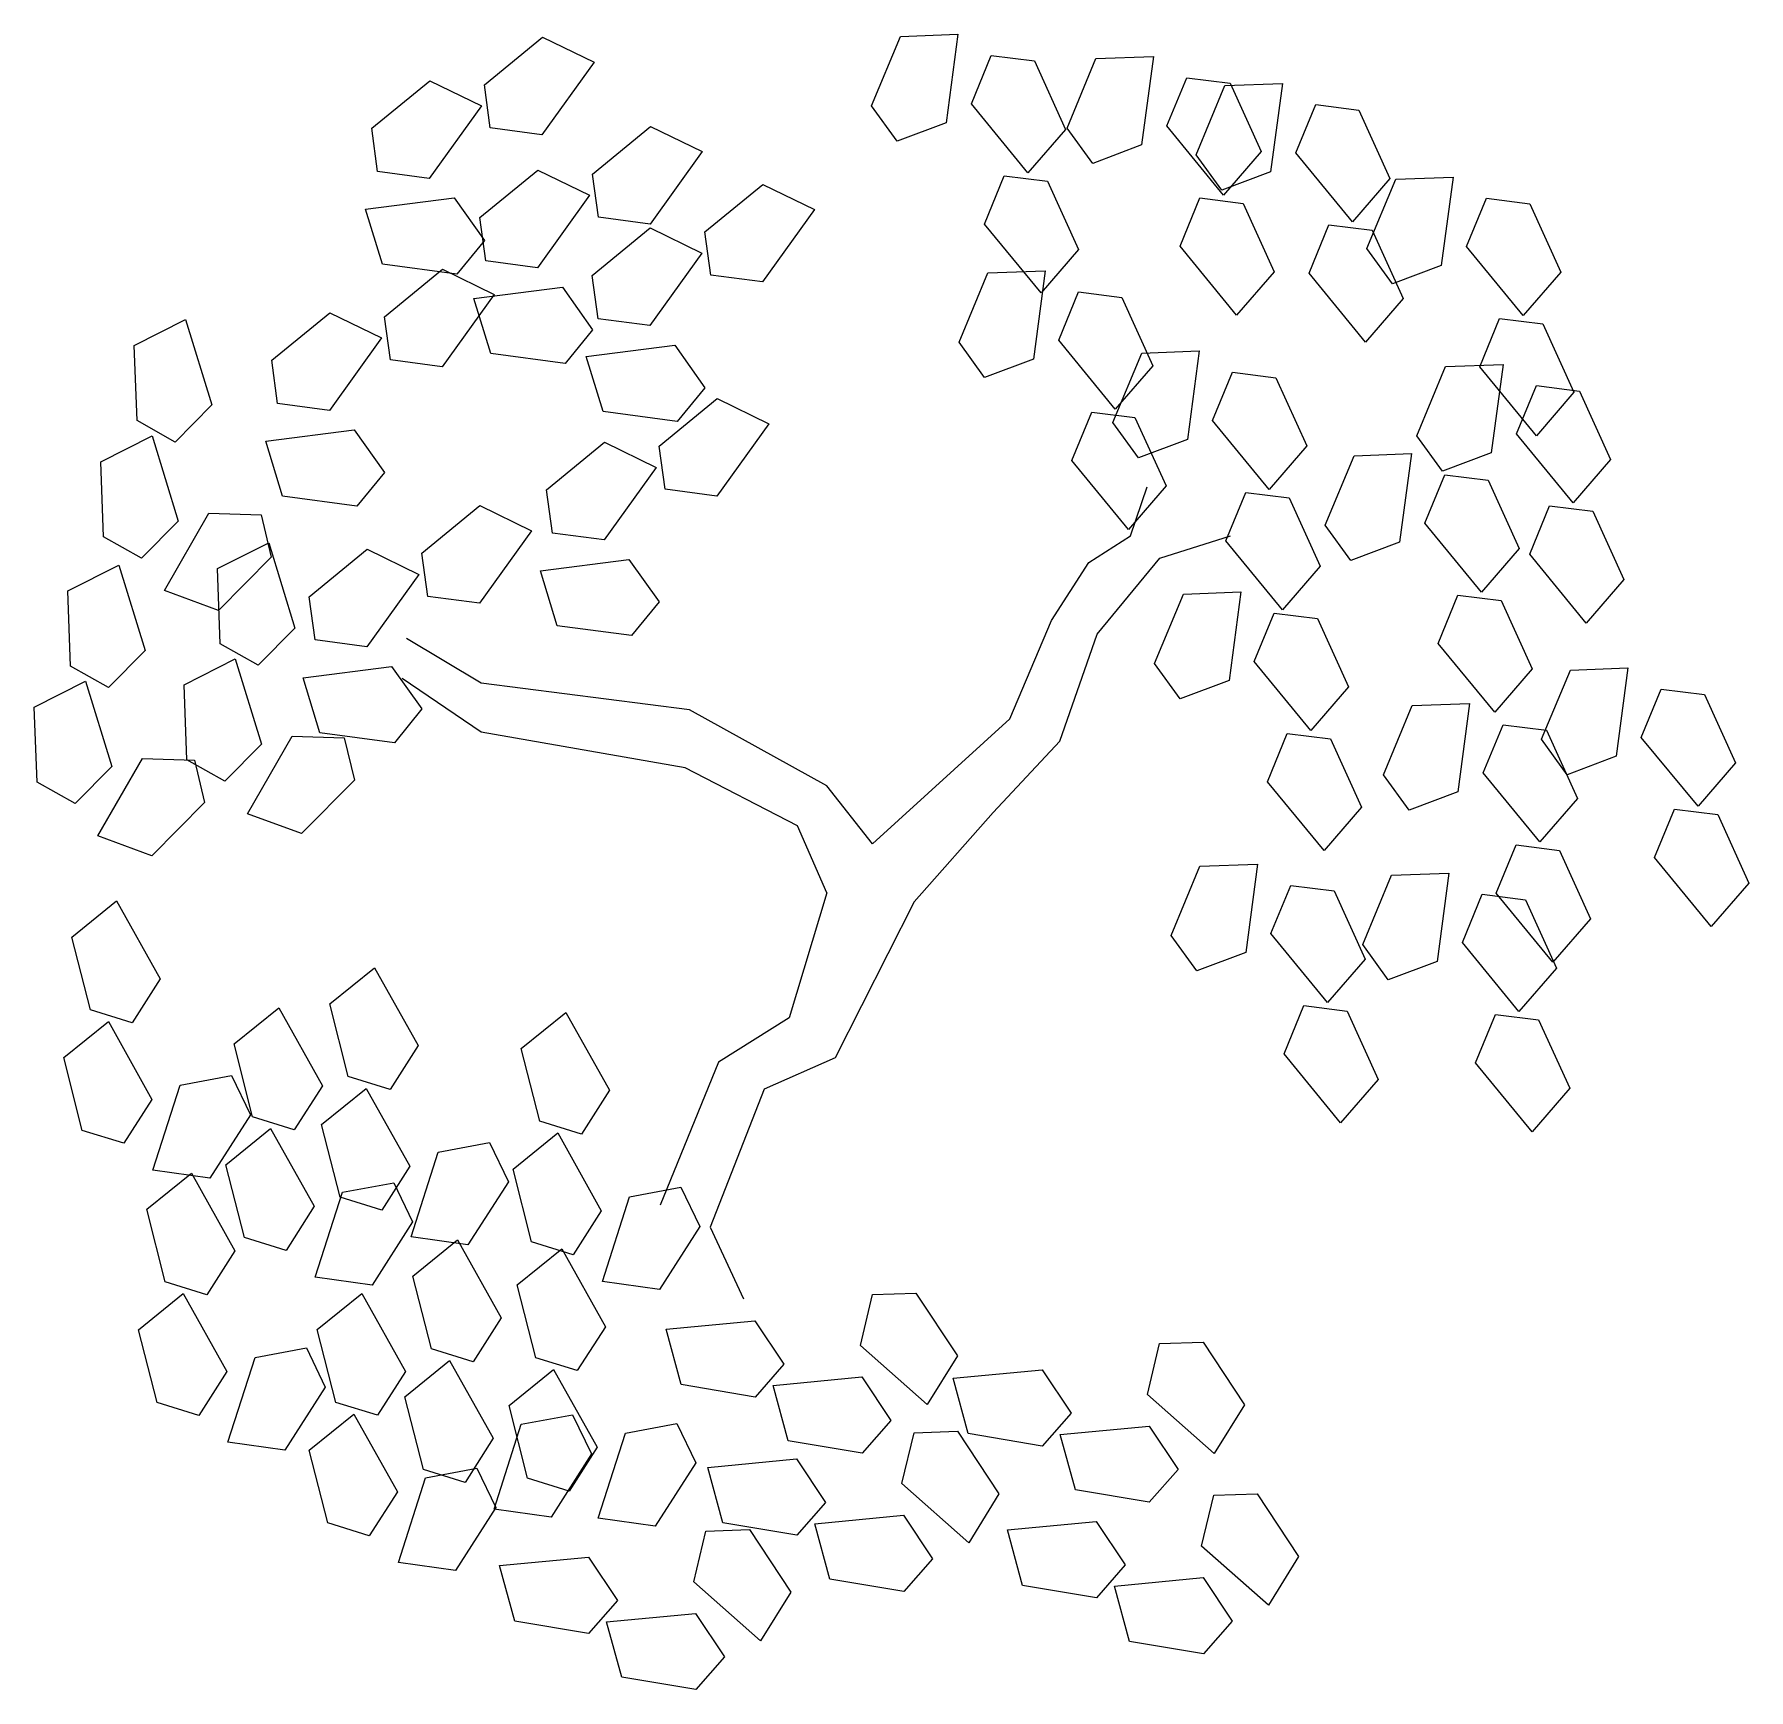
# Model space of a CAD drawing. Extents: x 368.08 to 369.5, y 85.2 to 86.57.
import ezdxf

# ---------------------------------------------------------------- set-up
doc = ezdxf.new("R2010")
doc.units = 0
doc.header["$LTSCALE"] = 0.5
doc.layers.get('0').update_dxf_attribs({"linetype": 'CONTINUOUS'})

msp = doc.modelspace()

# ---------------------------------------------------------------- linework, layer by layer
for p, q in [((368.452, 86.5303), (368.5001, 86.5697)), ((368.5001, 86.5697), (368.5429, 86.5489)), ((368.7729, 86.5128), (368.7968, 86.5703)), ((368.7968, 86.5703), (368.8443, 86.5721)), ((368.8443, 86.5721), (368.8346, 86.4988)), ((368.8556, 86.5145), (368.872, 86.5544)), ((368.872, 86.5544), (368.9079, 86.55)), ((368.5429, 86.5489), (368.4997, 86.4888)), ((368.9079, 86.55), (368.9336, 86.4933)), ((368.9351, 86.4944), (368.9589, 86.5519)), ((368.9589, 86.5519), (369.0065, 86.5536)), ((369.0065, 86.5536), (368.9967, 86.4804)), ((368.3586, 86.4942), (368.4067, 86.5336)), ((368.4067, 86.5336), (368.4495, 86.5127)), ((368.4569, 86.4945), (368.452, 86.5303)), ((369.0177, 86.4961), (369.0342, 86.536)), ((369.0342, 86.536), (369.07, 86.5315)), ((369.042, 86.4722), (369.0658, 86.5296)), ((369.0658, 86.5296), (369.1134, 86.5314)), ((369.07, 86.5315), (369.0958, 86.4749)), ((369.1134, 86.5314), (369.1036, 86.4581)), ((368.4495, 86.5127), (368.4063, 86.4527)), ((368.7941, 86.4835), (368.7729, 86.5128)), ((368.9025, 86.4573), (368.8556, 86.5145)), ((369.1246, 86.4738), (369.1411, 86.5138)), ((369.1411, 86.5138), (369.1769, 86.5093)), ((368.8346, 86.4988), (368.7941, 86.4835)), ((369.1769, 86.5093), (369.2026, 86.4527)), ((368.3635, 86.4584), (368.3586, 86.4942)), ((368.4997, 86.4888), (368.4569, 86.4945)), ((368.5417, 86.4563), (368.5898, 86.4958)), ((368.5898, 86.4958), (368.6326, 86.4749)), ((368.9336, 86.4933), (368.9025, 86.4573)), ((368.9563, 86.4651), (368.9351, 86.4944)), ((369.0646, 86.4389), (369.0177, 86.4961)), ((368.6326, 86.4749), (368.5894, 86.4149)), ((368.9967, 86.4804), (368.9563, 86.4651)), ((369.0632, 86.4429), (369.042, 86.4722)), ((369.0958, 86.4749), (369.0646, 86.4389)), ((369.1715, 86.4167), (369.1246, 86.4738)), ((368.4063, 86.4527), (368.3635, 86.4584)), ((368.4483, 86.4202), (368.4964, 86.4596)), ((368.4964, 86.4596), (368.5392, 86.4388)), ((368.5466, 86.4205), (368.5417, 86.4563)), ((368.8665, 86.4149), (368.8829, 86.4549)), ((368.8829, 86.4549), (368.9188, 86.4504)), ((369.1036, 86.4581), (369.0632, 86.4429)), ((368.6348, 86.4083), (368.6829, 86.4477)), ((368.6829, 86.4477), (368.7257, 86.4269)), ((368.9188, 86.4504), (368.9445, 86.3938)), ((369.2026, 86.4527), (369.1715, 86.4167)), ((369.1834, 86.3946), (369.2073, 86.452)), ((369.2073, 86.452), (369.2549, 86.4538)), ((369.2549, 86.4538), (369.2451, 86.3805)), ((368.3535, 86.4271), (368.4269, 86.4365)), ((368.3675, 86.3816), (368.3535, 86.4271)), ((368.4269, 86.4365), (368.452, 86.4013)), ((368.5392, 86.4388), (368.496, 86.3787)), ((368.7257, 86.4269), (368.6825, 86.3669)), ((369.0286, 86.3965), (369.0451, 86.4365)), ((369.0451, 86.4365), (369.0809, 86.432)), ((369.0809, 86.432), (369.1067, 86.3754)), ((369.2661, 86.3962), (369.2825, 86.4362)), ((369.2825, 86.4362), (369.3184, 86.4317)), ((369.3184, 86.4317), (369.3441, 86.3751)), ((368.4532, 86.3844), (368.4483, 86.4202)), ((368.5894, 86.4149), (368.5466, 86.4205)), ((368.9134, 86.3578), (368.8665, 86.4149)), ((369.1355, 86.3743), (369.152, 86.4143)), ((369.152, 86.4143), (369.1878, 86.4098)), ((368.452, 86.4013), (368.4291, 86.3733)), ((368.5414, 86.3722), (368.5895, 86.4116)), ((368.5895, 86.4116), (368.6323, 86.3908)), ((368.6397, 86.3725), (368.6348, 86.4083)), ((369.1878, 86.4098), (369.2136, 86.3531)), ((368.496, 86.3787), (368.4532, 86.3844)), ((368.6323, 86.3908), (368.5891, 86.3307)), ((368.9445, 86.3938), (368.9134, 86.3578)), ((369.0755, 86.3394), (369.0286, 86.3965)), ((369.2046, 86.3653), (369.1834, 86.3946)), ((369.313, 86.3391), (369.2661, 86.3962)), ((368.4291, 86.3733), (368.3675, 86.3816)), ((368.3692, 86.3381), (368.4173, 86.3775)), ((368.4173, 86.3775), (368.4601, 86.3566)), ((368.5463, 86.3364), (368.5414, 86.3722)), ((368.6825, 86.3669), (368.6397, 86.3725)), ((368.8454, 86.317), (368.8692, 86.3744)), ((368.8692, 86.3744), (368.9168, 86.3762)), ((368.9168, 86.3762), (368.907, 86.3029)), ((369.1067, 86.3754), (369.0755, 86.3394)), ((369.1824, 86.3171), (369.1355, 86.3743)), ((369.2451, 86.3805), (369.2046, 86.3653)), ((369.3441, 86.3751), (369.313, 86.3391)), ((368.4601, 86.3566), (368.4169, 86.2966)), ((368.4433, 86.3531), (368.5166, 86.3625)), ((368.5166, 86.3625), (368.5417, 86.3273)), ((368.928, 86.3186), (368.9445, 86.3586)), ((368.9445, 86.3586), (368.9803, 86.3541)), ((368.2758, 86.302), (368.3239, 86.3414)), ((368.3239, 86.3414), (368.3667, 86.3205)), ((368.4572, 86.3076), (368.4433, 86.3531)), ((368.9803, 86.3541), (369.0061, 86.2975)), ((369.2136, 86.3531), (369.1824, 86.3171)), ((368.1618, 86.3142), (368.2043, 86.3357)), ((368.2043, 86.3357), (368.226, 86.265)), ((368.3741, 86.3023), (368.3692, 86.3381)), ((368.5417, 86.3273), (368.5188, 86.2993)), ((368.5891, 86.3307), (368.5463, 86.3364)), ((369.277, 86.2967), (369.2934, 86.3366)), ((369.2934, 86.3366), (369.3293, 86.3321)), ((369.3293, 86.3321), (369.355, 86.2755)), ((368.1641, 86.2521), (368.1618, 86.3142)), ((368.3667, 86.3205), (368.3235, 86.2605)), ((368.5364, 86.3051), (368.6097, 86.3145)), ((368.6097, 86.3145), (368.6348, 86.2793)), ((368.8666, 86.2877), (368.8454, 86.317)), ((368.9749, 86.2615), (368.928, 86.3186)), ((368.2806, 86.2661), (368.2758, 86.302)), ((368.4169, 86.2966), (368.3741, 86.3023)), ((368.5188, 86.2993), (368.4572, 86.3076)), ((368.5503, 86.2596), (368.5364, 86.3051)), ((368.907, 86.3029), (368.8666, 86.2877)), ((368.973, 86.2505), (368.9968, 86.3079)), ((368.9968, 86.3079), (369.0444, 86.3097)), ((369.0444, 86.3097), (369.0347, 86.2364)), ((369.2487, 86.2968), (369.2963, 86.2986)), ((369.2963, 86.2986), (369.2865, 86.2253)), ((369.0061, 86.2975), (368.9749, 86.2615)), ((369.0556, 86.2521), (369.0721, 86.2921)), ((369.0721, 86.2921), (369.108, 86.2876)), ((369.108, 86.2876), (369.1337, 86.231)), ((369.2249, 86.2393), (369.2487, 86.2968)), ((369.3239, 86.2395), (369.277, 86.2967)), ((368.5969, 86.2309), (368.645, 86.2703)), ((368.6348, 86.2793), (368.6119, 86.2513)), ((368.645, 86.2703), (368.6878, 86.2494)), ((369.3075, 86.241), (369.3239, 86.281)), ((369.3239, 86.281), (369.3598, 86.2765)), ((369.355, 86.2755), (369.3239, 86.2395)), ((369.3598, 86.2765), (369.3855, 86.2198)), ((368.226, 86.265), (368.1956, 86.2343)), ((368.3235, 86.2605), (368.2806, 86.2661)), ((368.6119, 86.2513), (368.5503, 86.2596)), ((368.9389, 86.219), (368.9554, 86.259)), ((368.9554, 86.259), (368.9912, 86.2545)), ((368.1956, 86.2343), (368.1641, 86.2521)), ((368.2707, 86.2349), (368.3441, 86.2443)), ((368.3441, 86.2443), (368.3692, 86.2091)), ((368.6878, 86.2494), (368.6446, 86.1894)), ((368.9942, 86.2212), (368.973, 86.2505)), ((368.9912, 86.2545), (369.017, 86.1979)), ((369.1025, 86.195), (369.0556, 86.2521)), ((368.1341, 86.218), (368.1766, 86.2394)), ((368.1766, 86.2394), (368.1983, 86.1688)), ((368.2847, 86.1894), (368.2707, 86.2349)), ((368.5035, 86.1947), (368.5516, 86.2341)), ((368.5516, 86.2341), (368.5944, 86.2133)), ((368.6018, 86.1951), (368.5969, 86.2309)), ((369.0347, 86.2364), (368.9942, 86.2212)), ((369.1337, 86.231), (369.1025, 86.195)), ((369.246, 86.2101), (369.2249, 86.2393)), ((369.3544, 86.1838), (369.3075, 86.241)), ((368.1364, 86.1558), (368.1341, 86.218)), ((368.5944, 86.2133), (368.5512, 86.1533)), ((368.9858, 86.1619), (368.9389, 86.219)), ((369.1489, 86.1655), (369.1728, 86.2229)), ((369.1728, 86.2229), (369.2203, 86.2247)), ((369.2203, 86.2247), (369.2106, 86.1514)), ((369.2865, 86.2253), (369.246, 86.2101)), ((369.3855, 86.2198), (369.3544, 86.1838)), ((368.3692, 86.2091), (368.3463, 86.1811)), ((369.2315, 86.1671), (369.248, 86.2071)), ((369.248, 86.2071), (369.2839, 86.2026)), ((369.2839, 86.2026), (369.3096, 86.146)), ((368.3463, 86.1811), (368.2847, 86.1894)), ((368.5083, 86.1589), (368.5035, 86.1947)), ((368.6446, 86.1894), (368.6018, 86.1951)), ((369.017, 86.1979), (368.9858, 86.1619)), ((368.9876, 86.1565), (369.0014, 86.1972)), ((369.0665, 86.1525), (369.083, 86.1925)), ((369.083, 86.1925), (369.1189, 86.188)), ((369.1189, 86.188), (369.1446, 86.1314)), ((368.1868, 86.1112), (368.2236, 86.1753)), ((368.2236, 86.1753), (368.2669, 86.1741)), ((368.2669, 86.1741), (368.2753, 86.1389)), ((368.4002, 86.1422), (368.4483, 86.1816)), ((368.4483, 86.1816), (368.4911, 86.1608)), ((369.3184, 86.1414), (369.3349, 86.1814)), ((369.3349, 86.1814), (369.3707, 86.1769)), ((369.3707, 86.1769), (369.3964, 86.1203)), ((368.1983, 86.1688), (368.1679, 86.1381)), ((368.4911, 86.1608), (368.448, 86.1008)), ((368.5512, 86.1533), (368.5083, 86.1589)), ((368.9531, 86.1344), (368.9876, 86.1565)), ((369.0118, 86.138), (369.0704, 86.1565)), ((369.1701, 86.1362), (369.1489, 86.1655)), ((369.2785, 86.11), (369.2315, 86.1671)), ((368.1679, 86.1381), (368.1364, 86.1558)), ((368.2308, 86.1294), (368.2733, 86.1508)), ((368.2733, 86.1508), (368.295, 86.0802)), ((368.3068, 86.1061), (368.3549, 86.1455)), ((368.3549, 86.1455), (368.3977, 86.1246)), ((368.4051, 86.1064), (368.4002, 86.1422)), ((369.1134, 86.0954), (369.0665, 86.1525)), ((369.2106, 86.1514), (369.1701, 86.1362)), ((369.3096, 86.146), (369.2785, 86.11)), ((368.1066, 86.1109), (368.1491, 86.1324)), ((368.1491, 86.1324), (368.1708, 86.0617)), ((368.2331, 86.0672), (368.2308, 86.1294)), ((368.2753, 86.1389), (368.2315, 86.0948)), ((368.4984, 86.1276), (368.5718, 86.137)), ((368.5718, 86.137), (368.5969, 86.1019)), ((368.9221, 86.0863), (368.9531, 86.1344)), ((368.96, 86.0752), (369.0118, 86.138)), ((369.1446, 86.1314), (369.1134, 86.0954)), ((369.3653, 86.0843), (369.3184, 86.1414)), ((368.3977, 86.1246), (368.3545, 86.0646)), ((368.5124, 86.0821), (368.4984, 86.1276)), ((369.3964, 86.1203), (369.3653, 86.0843)), ((368.1089, 86.0487), (368.1066, 86.1109)), ((368.2315, 86.0948), (368.1868, 86.1112)), ((368.3117, 86.0703), (368.3068, 86.1061)), ((368.448, 86.1008), (368.4051, 86.1064)), ((368.5969, 86.1019), (368.574, 86.0739)), ((369.0075, 86.0509), (369.0314, 86.1083)), ((369.0314, 86.1083), (369.0789, 86.1101)), ((369.0789, 86.1101), (369.0692, 86.0368)), ((369.2425, 86.0675), (369.2589, 86.1075)), ((369.2589, 86.1075), (369.2948, 86.103)), ((369.2948, 86.103), (369.3205, 86.0464)), ((368.8876, 86.005), (368.9221, 86.0863)), ((369.0901, 86.0525), (369.1066, 86.0925)), ((369.1066, 86.0925), (369.1425, 86.088)), ((369.1425, 86.088), (369.1682, 86.0314)), ((368.295, 86.0802), (368.2645, 86.0495)), ((368.4494, 86.0345), (368.3873, 86.0715)), ((368.574, 86.0739), (368.5124, 86.0821)), ((368.929, 85.9865), (368.96, 86.0752)), ((368.1708, 86.0617), (368.1404, 86.031)), ((368.2645, 86.0495), (368.2331, 86.0672)), ((368.3545, 86.0646), (368.3117, 86.0703)), ((369.2894, 86.0104), (369.2425, 86.0675)), ((368.1404, 86.031), (368.1089, 86.0487)), ((368.2031, 86.0331), (368.2455, 86.0546)), ((368.2455, 86.0546), (368.2672, 85.9839)), ((368.3018, 86.039), (368.3751, 86.0484)), ((368.3751, 86.0484), (368.4002, 86.0132)), ((369.0287, 86.0216), (369.0075, 86.0509)), ((369.1371, 85.9954), (369.0901, 86.0525)), ((369.3205, 86.0464), (369.2894, 86.0104)), ((369.3283, 85.988), (369.3522, 86.0454)), ((369.3522, 86.0454), (369.3997, 86.0472)), ((369.3997, 86.0472), (369.39, 85.9739)), ((368.0789, 86.0146), (368.1214, 86.0361)), ((368.1214, 86.0361), (368.1431, 85.9654)), ((368.2053, 85.971), (368.2031, 86.0331)), ((368.3157, 85.9935), (368.3018, 86.039)), ((368.4494, 85.9939), (368.3839, 86.0383)), ((368.6219, 86.0124), (368.4494, 86.0345)), ((369.0692, 86.0368), (369.0287, 86.0216)), ((369.1682, 86.0314), (369.1371, 85.9954)), ((369.4109, 85.9896), (369.4274, 86.0296)), ((369.4274, 86.0296), (369.4633, 86.0251)), ((368.0812, 85.9525), (368.0789, 86.0146)), ((369.1972, 85.9585), (369.2211, 86.0159)), ((369.2211, 86.0159), (369.2686, 86.0177)), ((369.2686, 86.0177), (369.2589, 85.9444)), ((369.4633, 86.0251), (369.489, 85.9685)), ((368.4002, 86.0132), (368.3774, 85.9852)), ((368.7358, 85.9495), (368.6219, 86.0124)), ((368.7737, 85.9015), (368.8876, 86.005)), ((369.2798, 85.9601), (369.2963, 86.0001)), ((369.2963, 86.0001), (369.3322, 85.9956)), ((368.2557, 85.9264), (368.2926, 85.9905)), ((368.2926, 85.9905), (368.3358, 85.9892)), ((368.3774, 85.9852), (368.3157, 85.9935)), ((368.3358, 85.9892), (368.3443, 85.9541)), ((368.6184, 85.9643), (368.4494, 85.9939)), ((368.8738, 85.9274), (368.929, 85.9865)), ((369.101, 85.9529), (369.1175, 85.9929)), ((369.1175, 85.9929), (369.1534, 85.9884)), ((369.1534, 85.9884), (369.1791, 85.9318)), ((369.3495, 85.9587), (369.3283, 85.988)), ((369.3322, 85.9956), (369.3579, 85.939)), ((369.4579, 85.9325), (369.4109, 85.9896)), ((368.1316, 85.9079), (368.1685, 85.972)), ((368.1685, 85.972), (368.2117, 85.9707)), ((368.2672, 85.9839), (368.2368, 85.9532)), ((369.39, 85.9739), (369.3495, 85.9587)), ((368.1431, 85.9654), (368.1127, 85.9347)), ((368.2368, 85.9532), (368.2053, 85.971)), ((368.2117, 85.9707), (368.2201, 85.9356)), ((368.7116, 85.9163), (368.6184, 85.9643)), ((369.2184, 85.9292), (369.1972, 85.9585)), ((369.3268, 85.903), (369.2798, 85.9601)), ((369.489, 85.9685), (369.4579, 85.9325)), ((368.1127, 85.9347), (368.0812, 85.9525)), ((368.3443, 85.9541), (368.3004, 85.91)), ((368.7737, 85.9015), (368.7358, 85.9495)), ((369.148, 85.8958), (369.101, 85.9529)), ((369.2589, 85.9444), (369.2184, 85.9292)), ((368.2201, 85.9356), (368.1763, 85.8915)), ((369.1791, 85.9318), (369.148, 85.8958)), ((369.3579, 85.939), (369.3268, 85.903)), ((369.4219, 85.8901), (369.4383, 85.93)), ((369.4383, 85.93), (369.4742, 85.9256)), ((368.3004, 85.91), (368.2557, 85.9264)), ((368.7358, 85.8608), (368.7116, 85.9163)), ((368.8082, 85.8534), (368.8738, 85.9274)), ((369.4742, 85.9256), (369.4999, 85.8689)), ((368.1763, 85.8915), (368.1316, 85.9079)), ((369.2907, 85.8606), (369.3072, 85.9005)), ((369.3072, 85.9005), (369.3431, 85.896)), ((369.3431, 85.896), (369.3688, 85.8394)), ((369.4688, 85.8329), (369.4219, 85.8901)), ((369.0213, 85.8254), (369.0451, 85.8828)), ((369.0451, 85.8828), (369.0927, 85.8846)), ((369.0927, 85.8846), (369.083, 85.8113)), ((369.18, 85.818), (369.2038, 85.8754)), ((369.2038, 85.8754), (369.2514, 85.8772)), ((369.2514, 85.8772), (369.2416, 85.8039)), ((368.7358, 85.8608), (368.7047, 85.7573)), ((369.1039, 85.827), (369.1204, 85.867)), ((369.1204, 85.867), (369.1563, 85.8625)), ((369.1563, 85.8625), (369.182, 85.8059)), ((369.2626, 85.8196), (369.2791, 85.8596)), ((369.2791, 85.8596), (369.3149, 85.8551)), ((369.3377, 85.8034), (369.2907, 85.8606)), ((369.4999, 85.8689), (369.4688, 85.8329)), ((368.11, 85.8242), (368.147, 85.8542)), ((368.147, 85.8542), (368.1832, 85.7897)), ((368.8082, 85.8534), (368.7427, 85.7241)), ((369.3149, 85.8551), (369.3406, 85.7985)), ((369.3688, 85.8394), (369.3377, 85.8034)), ((368.1254, 85.764), (368.11, 85.8242)), ((369.0425, 85.7961), (369.0213, 85.8254)), ((369.1508, 85.7699), (369.1039, 85.827)), ((369.2012, 85.7887), (369.18, 85.818)), ((369.3095, 85.7625), (369.2626, 85.8196)), ((369.083, 85.8113), (369.0425, 85.7961)), ((369.182, 85.8059), (369.1508, 85.7699)), ((369.2416, 85.8039), (369.2012, 85.7887)), ((368.1832, 85.7897), (368.1599, 85.7532)), ((368.3239, 85.7688), (368.3609, 85.7988)), ((368.3609, 85.7988), (368.397, 85.7343)), ((369.3406, 85.7985), (369.3095, 85.7625)), ((368.1599, 85.7532), (368.1254, 85.764)), ((368.2445, 85.7356), (368.2815, 85.7655)), ((368.2815, 85.7655), (368.3177, 85.701)), ((368.3392, 85.7086), (368.3239, 85.7688)), ((368.4825, 85.7318), (368.5195, 85.7618)), ((368.5195, 85.7618), (368.5557, 85.6973)), ((369.1148, 85.7275), (369.1313, 85.7674)), ((369.1313, 85.7674), (369.1672, 85.7629)), ((369.1672, 85.7629), (369.1929, 85.7063)), ((369.2735, 85.7201), (369.29, 85.76)), ((369.29, 85.76), (369.3258, 85.7556)), ((368.1033, 85.7243), (368.1403, 85.7542)), ((368.1403, 85.7542), (368.1764, 85.6897)), ((368.7047, 85.7573), (368.6461, 85.7204)), ((369.3258, 85.7556), (369.3516, 85.6989)), ((368.2599, 85.6753), (368.2445, 85.7356)), ((368.397, 85.7343), (368.3738, 85.6978)), ((368.4979, 85.6716), (368.4825, 85.7318)), ((368.1186, 85.664), (368.1033, 85.7243)), ((368.6461, 85.7204), (368.5978, 85.6021)), ((368.7427, 85.7241), (368.684, 85.6982)), ((369.1617, 85.6703), (369.1148, 85.7275)), ((369.3204, 85.6629), (369.2735, 85.7201)), ((368.1773, 85.6311), (368.1998, 85.7015)), ((368.1998, 85.7015), (368.2423, 85.7094)), ((368.2423, 85.7094), (368.258, 85.6768)), ((368.3738, 85.6978), (368.3392, 85.7086)), ((369.1929, 85.7063), (369.1617, 85.6703)), ((368.1764, 85.6897), (368.1532, 85.6533)), ((368.3177, 85.701), (368.2944, 85.6646)), ((368.3171, 85.6689), (368.3541, 85.6988)), ((368.3541, 85.6988), (368.3902, 85.6344)), ((368.5557, 85.6973), (368.5324, 85.6608)), ((368.684, 85.6982), (368.6392, 85.5837)), ((369.3516, 85.6989), (369.3204, 85.6629)), ((368.258, 85.6768), (368.2245, 85.6245)), ((368.2944, 85.6646), (368.2599, 85.6753)), ((368.1532, 85.6533), (368.1186, 85.664)), ((368.2378, 85.6356), (368.2748, 85.6656)), ((368.2748, 85.6656), (368.3109, 85.6011)), ((368.3325, 85.6086), (368.3171, 85.6689)), ((368.4758, 85.6319), (368.5128, 85.6619)), ((368.5324, 85.6608), (368.4979, 85.6716)), ((368.5128, 85.6619), (368.5489, 85.5974)), ((368.3912, 85.5757), (368.4136, 85.6461)), ((368.4136, 85.6461), (368.4562, 85.654)), ((368.4562, 85.654), (368.4719, 85.6214)), ((368.2245, 85.6245), (368.1773, 85.6311)), ((368.2532, 85.5754), (368.2378, 85.6356)), ((368.3902, 85.6344), (368.367, 85.5979)), ((368.4911, 85.5716), (368.4758, 85.6319)), ((368.1721, 85.5987), (368.2091, 85.6287)), ((368.2091, 85.6287), (368.2452, 85.5642)), ((368.3343, 85.6129), (368.3768, 85.6207)), ((368.3768, 85.6207), (368.3925, 85.5882)), ((368.4719, 85.6214), (368.4383, 85.5691)), ((368.5723, 85.6091), (368.6148, 85.617)), ((368.6148, 85.617), (368.6305, 85.5845)), ((368.3118, 85.5424), (368.3343, 85.6129)), ((368.367, 85.5979), (368.3325, 85.6086)), ((368.5498, 85.5387), (368.5723, 85.6091)), ((368.1875, 85.5385), (368.1721, 85.5987)), ((368.3109, 85.6011), (368.2877, 85.5646)), ((368.3925, 85.5882), (368.359, 85.5358)), ((368.5489, 85.5974), (368.5257, 85.5609)), ((368.2877, 85.5646), (368.2532, 85.5754)), ((368.4383, 85.5691), (368.3912, 85.5757)), ((368.6305, 85.5845), (368.597, 85.5321)), ((368.6392, 85.5837), (368.6667, 85.5245)), ((368.2452, 85.5642), (368.222, 85.5277)), ((368.3928, 85.5433), (368.4298, 85.5733)), ((368.4298, 85.5733), (368.466, 85.5088)), ((368.4791, 85.536), (368.5161, 85.5659)), ((368.5257, 85.5609), (368.4911, 85.5716)), ((368.5161, 85.5659), (368.5523, 85.5014)), ((368.222, 85.5277), (368.1875, 85.5385)), ((368.359, 85.5358), (368.3118, 85.5424)), ((368.4082, 85.4831), (368.3928, 85.5433)), ((368.4945, 85.4757), (368.4791, 85.536)), ((368.597, 85.5321), (368.5498, 85.5387)), ((368.1653, 85.4988), (368.2023, 85.5288)), ((368.2023, 85.5288), (368.2385, 85.4643)), ((368.3135, 85.499), (368.3505, 85.5289)), ((368.3505, 85.5289), (368.3866, 85.4644)), ((368.7636, 85.4859), (368.7736, 85.528)), ((368.7736, 85.528), (368.8097, 85.5292)), ((368.8097, 85.5292), (368.844, 85.4773)), ((368.466, 85.5088), (368.4427, 85.4724)), ((368.6026, 85.4993), (368.6762, 85.5063)), ((368.6762, 85.5063), (368.7002, 85.4703)), ((368.1807, 85.4385), (368.1653, 85.4988)), ((368.3289, 85.4387), (368.3135, 85.499)), ((368.5523, 85.5014), (368.529, 85.465)), ((368.6151, 85.4534), (368.6026, 85.4993)), ((369.0116, 85.4874), (369.0477, 85.4886)), ((369.0477, 85.4886), (369.082, 85.4367)), ((368.2394, 85.4056), (368.2619, 85.476)), ((368.2619, 85.476), (368.3044, 85.4839)), ((368.3044, 85.4839), (368.3201, 85.4514)), ((368.4427, 85.4724), (368.4082, 85.4831)), ((368.529, 85.465), (368.4945, 85.4757)), ((368.8189, 85.4369), (368.7636, 85.4859)), ((368.844, 85.4773), (368.8189, 85.4369)), ((369.0016, 85.4453), (369.0116, 85.4874)), ((368.2385, 85.4643), (368.2152, 85.4278)), ((368.3866, 85.4644), (368.3634, 85.428)), ((368.3861, 85.4434), (368.4231, 85.4734)), ((368.4231, 85.4734), (368.4592, 85.4089)), ((368.4724, 85.436), (368.5094, 85.466)), ((368.5094, 85.466), (368.5455, 85.4015)), ((368.7002, 85.4703), (368.6764, 85.4431)), ((368.8406, 85.4587), (368.9142, 85.4657)), ((368.9142, 85.4657), (368.9382, 85.4297)), ((368.3201, 85.4514), (368.2865, 85.399)), ((368.6764, 85.4431), (368.6151, 85.4534)), ((368.6913, 85.4528), (368.7649, 85.4598)), ((368.7038, 85.4068), (368.6913, 85.4528)), ((368.7649, 85.4598), (368.7889, 85.4238)), ((368.8531, 85.4128), (368.8406, 85.4587)), ((368.2152, 85.4278), (368.1807, 85.4385)), ((368.3634, 85.428), (368.3289, 85.4387)), ((368.4014, 85.3832), (368.3861, 85.4434)), ((368.4877, 85.3758), (368.4724, 85.436)), ((369.0569, 85.3963), (369.0016, 85.4453)), ((369.082, 85.4367), (369.0569, 85.3963)), ((368.3067, 85.399), (368.3437, 85.429)), ((368.3437, 85.429), (368.3799, 85.3645)), ((368.4601, 85.3502), (368.4826, 85.4206)), ((368.4826, 85.4206), (368.5251, 85.4285)), ((368.5251, 85.4285), (368.5408, 85.396)), ((368.5689, 85.4133), (368.6114, 85.4211)), ((368.6114, 85.4211), (368.6271, 85.3886)), ((368.7889, 85.4238), (368.7651, 85.3965)), ((368.9382, 85.4297), (368.9144, 85.4025)), ((368.9293, 85.4121), (369.0029, 85.4191)), ((369.0029, 85.4191), (369.0269, 85.3831)), ((368.2865, 85.399), (368.2394, 85.4056)), ((368.4592, 85.4089), (368.436, 85.3724)), ((368.5464, 85.3428), (368.5689, 85.4133)), ((368.7651, 85.3965), (368.7038, 85.4068)), ((368.7981, 85.3714), (368.8081, 85.4135)), ((368.8081, 85.4135), (368.8442, 85.4147)), ((368.8442, 85.4147), (368.8785, 85.3628)), ((368.9144, 85.4025), (368.8531, 85.4128)), ((368.9418, 85.3662), (368.9293, 85.4121)), ((368.3221, 85.3388), (368.3067, 85.399)), ((368.5408, 85.396), (368.5073, 85.3436)), ((368.5455, 85.4015), (368.5223, 85.365)), ((368.6372, 85.3848), (368.7108, 85.3918)), ((368.7108, 85.3918), (368.7347, 85.3558)), ((368.3808, 85.3059), (368.4033, 85.3763)), ((368.436, 85.3724), (368.4014, 85.3832)), ((368.4033, 85.3763), (368.4458, 85.3842)), ((368.4458, 85.3842), (368.4615, 85.3516)), ((368.5223, 85.365), (368.4877, 85.3758)), ((368.6271, 85.3886), (368.5936, 85.3362)), ((368.6496, 85.3389), (368.6372, 85.3848)), ((369.0269, 85.3831), (369.0031, 85.3559)), ((368.3799, 85.3645), (368.3566, 85.3281)), ((368.8534, 85.3224), (368.7981, 85.3714)), ((368.8785, 85.3628), (368.8534, 85.3224)), ((369.0031, 85.3559), (368.9418, 85.3662)), ((369.0465, 85.3197), (369.0565, 85.3617)), ((369.0565, 85.3617), (369.0926, 85.3629)), ((369.0926, 85.3629), (369.1269, 85.3111)), ((368.4615, 85.3516), (368.4279, 85.2993)), ((368.5073, 85.3436), (368.4601, 85.3502)), ((368.7347, 85.3558), (368.7109, 85.3286)), ((368.3566, 85.3281), (368.3221, 85.3388)), ((368.5936, 85.3362), (368.5464, 85.3428)), ((368.6256, 85.2901), (368.6356, 85.3321)), ((368.6356, 85.3321), (368.6717, 85.3333)), ((368.7109, 85.3286), (368.6496, 85.3389)), ((368.6717, 85.3333), (368.706, 85.2815)), ((368.7258, 85.3382), (368.7994, 85.3452)), ((368.7383, 85.2923), (368.7258, 85.3382)), ((368.7994, 85.3452), (368.8234, 85.3092)), ((368.8855, 85.3331), (368.9591, 85.3401)), ((368.898, 85.2871), (368.8855, 85.3331)), ((368.9591, 85.3401), (368.9831, 85.3041)), ((369.1018, 85.2706), (369.0465, 85.3197)), ((368.4279, 85.2993), (368.3808, 85.3059)), ((368.4646, 85.3035), (368.5382, 85.3105)), ((368.5382, 85.3105), (368.5622, 85.2745)), ((368.8234, 85.3092), (368.7996, 85.282)), ((368.9831, 85.3041), (368.9593, 85.2768)), ((369.1269, 85.3111), (369.1018, 85.2706)), ((368.4771, 85.2575), (368.4646, 85.3035)), ((368.6809, 85.241), (368.6256, 85.2901)), ((368.7996, 85.282), (368.7383, 85.2923)), ((368.9742, 85.2865), (369.0478, 85.2935)), ((369.0478, 85.2935), (369.0717, 85.2575)), ((368.706, 85.2815), (368.6809, 85.241)), ((368.9593, 85.2768), (368.898, 85.2871)), ((368.9867, 85.2406), (368.9742, 85.2865)), ((368.5622, 85.2745), (368.5384, 85.2472)), ((368.5533, 85.2569), (368.6269, 85.2639)), ((368.6269, 85.2639), (368.6509, 85.2279)), ((368.5384, 85.2472), (368.4771, 85.2575)), ((368.5658, 85.211), (368.5533, 85.2569)), ((369.0717, 85.2575), (369.048, 85.2303)), ((369.048, 85.2303), (368.9867, 85.2406)), ((368.6509, 85.2279), (368.6271, 85.2007)), ((368.6271, 85.2007), (368.5658, 85.211))]:
    msp.add_line(p, q)

doc.saveas('drawing.dxf')
